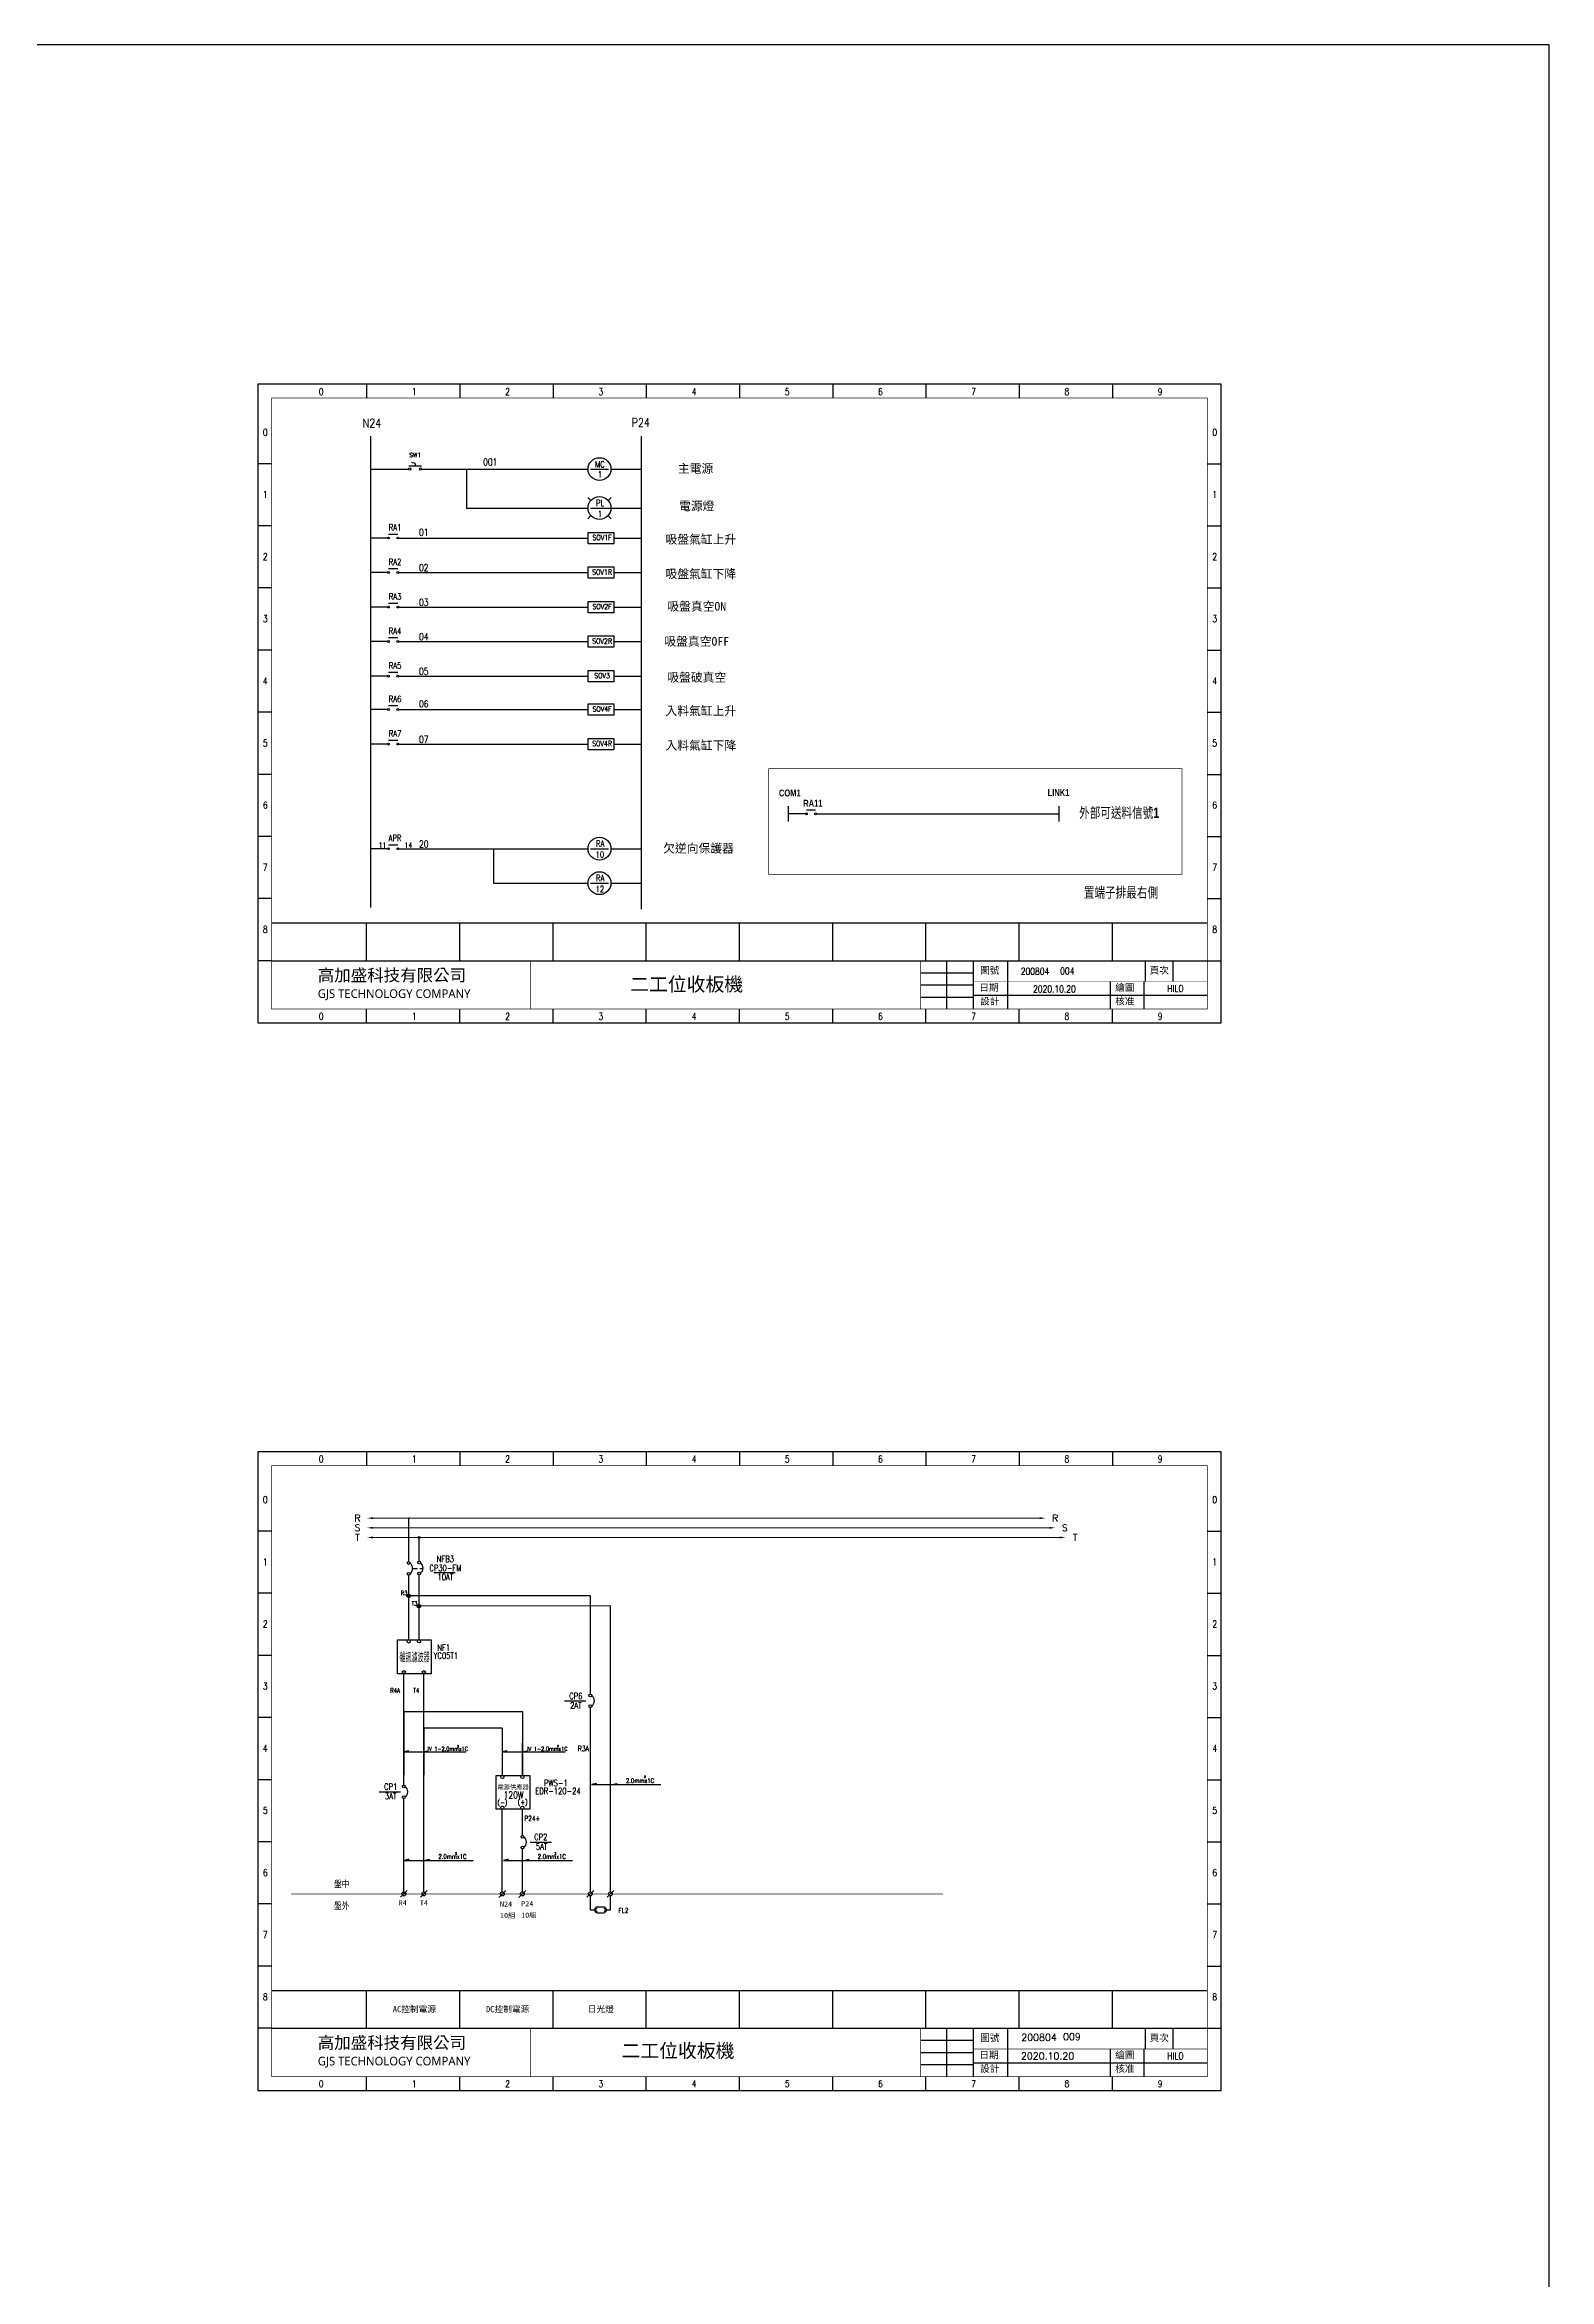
# Model space of a CAD drawing. Header units: millimetres. Extents: x -1721 to 4288, y -273 to 2028.
# Drawn here: x 1570 to 2005, y 499 to 1146 of the extents above; entities that cross this region are included whole.
import ezdxf
from ezdxf.enums import TextEntityAlignment as Align

# ---------------------------------------------------------------- set-up
doc = ezdxf.new("R2010")
doc.units = ezdxf.units.MM
doc.header["$LTSCALE"] = 5
doc.header["$MEASUREMENT"] = 0
doc.linetypes.add('HIDDEN', pattern=[0.375, 0.25, -0.125])
doc.layers.get('0').update_dxf_attribs({"linetype": 'CONTINUOUS'})
for name, color, linetype in [('2', 2, 'CONTINUOUS'), ('6', 6, 'CONTINUOUS'), ('SYMS', 7, 'CONTINUOUS'), ('TAGS', 150, 'CONTINUOUS'), ('TEXT', 4, 'CONTINUOUS'), ('圖框', 7, 'CONTINUOUS'), ('文字', 4, 'CONTINUOUS')]:
    doc.layers.add(name, color=color, linetype=linetype)
doc.styles.add('chinese', font='simplex.shx', dxfattribs={"height": 2, "bigfont": 'chineset.shx'})
doc.styles.add('DAYUM', font='complex', dxfattribs={"bigfont": 'dayum'})
doc.styles.add('DAYUS', font='romanc.shx', dxfattribs={"height": 25, "bigfont": 'dayus.shx'})
doc.styles.add('MtXpl_', font='mingliub.ttc')
doc.styles.add('ROMANS', font='romans', dxfattribs={"height": 2})
doc.styles.add('sim', font='simplex.shx', dxfattribs={"width": 0.8, "bigfont": 'chineset.shx'})
doc.styles.get("Standard").update_dxf_attribs({"font": 'arialbd.ttf', "height": 15})
doc.styles.add('WD', font='romans.shx')
doc.styles.add('標楷體', font='simplex.shx', dxfattribs={"width": 0.8, "bigfont": 'chineset.shx'})
doc.styles.add('線號', font='simplex.shx', dxfattribs={"height": 1.5, "bigfont": 'chineset.shx'})

# ---------------------------------------------------------------- blocks, each defined once
blk = doc.blocks.new('圖框')
at = {"layer": '圖框'}
for p, q in [((0, 185), (0, 0)), ((279, 185), (0, 185)), ((31.5, 185), (31.5, 181)), ((58.5, 185), (58.5, 181)), ((85.5, 185), (85.5, 181)), ((112.5, 185), (112.5, 181)), ((139.5, 185), (139.5, 181)), ((166.5, 185), (166.5, 181)), ((193.5, 185), (193.5, 181)), ((220.5, 185), (220.5, 181)), ((247.5, 185), (247.5, 181)), ((279, 0), (279, 185)), ((4, 162), (0, 162)), ((275, 162), (279, 162)), ((4, 144), (0, 144)), ((275, 144), (279, 144)), ((4, 126), (0, 126)), ((275, 126), (279, 126)), ((4, 108), (0, 108)), ((275, 108), (279, 108)), ((4, 90), (0, 90)), ((275, 90), (279, 90)), ((4, 72), (0, 72)), ((275, 72), (279, 72)), ((4, 54), (0, 54)), ((275, 54), (279, 54)), ((4, 36), (0, 36)), ((275, 36), (279, 36)), ((4, 28.96), (275, 28.96)), ((31.5, 17.96), (31.5, 28.96)), ((58.5, 17.96), (58.5, 28.96)), ((85.5, 18), (85.5, 29)), ((112.5, 17.96), (112.5, 28.96)), ((139.5, 17.96), (139.5, 28.96)), ((166.5, 17.96), (166.5, 28.96)), ((193.5, 17.96), (193.5, 28.96)), ((220.5, 17.96), (220.5, 28.96)), ((247.5, 17.96), (247.5, 28.96)), ((4, 18), (0, 18)), ((4, 18), (275, 18)), ((192, 14.5), (207.14, 14.5)), ((199.44, 18), (199.44, 4)), ((207.14, 18), (207.14, 4)), ((217.16, 18), (217.16, 4)), ((257, 18), (257, 12)), ((265, 18), (265, 12)), ((275, 18), (279, 18)), ((192, 11), (207.14, 11)), ((192, 7.5), (207.14, 7.5)), ((207.14, 8), (275, 8)), ((0, 0), (279, 0)), ((31.5, 0), (31.5, 4)), ((58.5, 0), (58.5, 4)), ((85.5, 0), (85.5, 4)), ((112.5, 0), (112.5, 4)), ((139.5, 0), (139.5, 4)), ((166.5, 0), (166.5, 4)), ((193.5, 0), (193.5, 4)), ((220.5, 0), (220.5, 4)), ((247.5, 0), (247.5, 4))]:
    blk.add_line(p, q, dxfattribs=at)
at = {"layer": '圖框', "const_width": 0.2}
for points in [[(4, 4), (275, 4), (275, 181), (4, 181)], [(4, 181), (275, 181), (275, 4), (4, 4)]]:
    blk.add_lwpolyline(points, close=True, dxfattribs=at)
at = {"layer": '圖框'}
for points, const_width in [([(4, 18), (275, 18)], 0.2), ([(79, 18), (79, 4)], 0.15), ([(192, 18), (192, 4)], 0.15), ([(207.14, 12), (275, 12)], 0.15)]:
    blk.add_lwpolyline(points, dxfattribs=dict(at, const_width=const_width))
for points in [[(246.85, 12), (246.85, 4)], [(256.58, 12), (256.58, 4)]]:
    blk.add_lwpolyline(points, dxfattribs=at)
at = {"insert": (17.34, 15.57), "char_height": 2, "width": 50.9822, "attachment_point": 1, "style": '線號'}
blk.add_mtext('{\\fMicrosoft JhengHei|b1|i0|c136|p34;\\H1.75x;\\C4;高加盛科技有限公司\\H0.85714x;\\P\\fMicrosoft JhengHei|b0|i0|c136|p34;\\H0.83333x;GJS TECHNOLOGY COMPANY}', dxfattribs=at)
at = {"layer": '圖框', "style": '標楷體', "width": 0.8}
for s, p in [('0', (17.64, 181.9)), ('1', (44.64, 181.9)), ('2', (71.64, 181.9)), ('3', (98.64, 181.9)), ('4', (125.64, 181.9)), ('5', (152.64, 181.9)), ('6', (179.64, 181.9)), ('7', (206.64, 181.9)), ('8', (233.64, 181.9)), ('9', (260.64, 181.9)), ('0', (1.45, 170.09)), ('0', (276.45, 170.09)), ('1', (1.45, 152.09)), ('1', (276.45, 152.09)), ('2', (1.45, 134.09)), ('2', (276.45, 134.09)), ('3', (1.45, 116.09)), ('3', (276.45, 116.09)), ('4', (1.45, 98.09)), ('4', (276.45, 98.09)), ('5', (1.45, 80.09)), ('5', (276.45, 80.09)), ('6', (1.45, 62.09)), ('6', (276.45, 62.09)), ('7', (1.45, 44.09)), ('7', (276.45, 44.09)), ('8', (1.45, 26.09)), ('8', (276.45, 26.09)), ('0', (17.64, 0.9)), ('1', (44.64, 0.9)), ('2', (71.64, 0.9)), ('3', (98.64, 0.9)), ('4', (125.64, 0.9)), ('5', (152.64, 0.9)), ('6', (179.64, 0.9)), ('7', (206.64, 0.9)), ('8', (233.64, 0.9)), ('9', (260.64, 0.9))]:
    blk.add_text(s, height=2, dxfattribs=at).set_placement(p)
at = {"layer": '圖框', "style": 'MtXpl_'}
for s, p in [('圖號', (209.18, 14.24)), ('頁次^J', (258.27, 14.24)), ('設計', (209.18, 5.29)), ('日期', (208.95, 9.25)), ('繪圖', (248.31, 9.25)), ('核准', (248.31, 5.29))]:
    blk.add_text(s, height=2, dxfattribs=at).set_placement(p)
blk = doc.blocks.new('HSS112')
for p, q in [((-0.185, 0.094), (0.18, 0.094)), ((0, 0.156), (-0.094, 0.188)), ((0, 0.156), (0, 0.094))]:
    blk.add_line(p, q)
for centre in [(-0.155, 0), (0.155, 0)]:
    blk.add_circle(centre, 0.0322)
at = {"style": 'WD', "width": 0.7}
for tag, p in [('DESC1', (0, 0.656)), ('INST', (0, 0.982)), ('LOC', (0, 0.812)), ('DESC2', (0, 0.5)), ('XREF', (0, -0.219))]:
    blk.add_attdef(tag, text='', height=0.125, dxfattribs=at).set_placement(p, align=Align.CENTER)
blk.add_attdef('POS1', text='', height=0.125, dxfattribs=at).set_placement((-0.125, 0.188), align=Align.RIGHT)
at = {"style": 'WD'}
blk.add_attdef('TAG1', text='', height=0.125, dxfattribs=at).set_placement((0, 0.344), align=Align.CENTER)
for tag, p, height, flags in [('X4TERM01', (-0.188, 0), 0.0125, 1), ('X1TERM02', (0.188, 0), 0.0125, 1), ('FAMILY', (0.205, 0.152), 0.01, 9), ('CONTACT', (0.205, 0.136), 0.01, 1)]:
    blk.add_attdef(tag, p, '', height=height, dxfattribs=dict(at, flags=flags))
for tag, p, height in [('X2LINK', (0, 0.219), 0.01), ('X8LINK', (0, 0), 0.01), ('STATE', (0.219, 0.016), 0.125)]:
    blk.add_attdef(tag, p, '', height=height, dxfattribs=at)
at = {"style": 'WD', "width": 0.7}
blk.add_attdef('POS2', (0.125, 0.188), '', height=0.125, dxfattribs=at)
at = {"linetype": 'Continuous', "style": 'WD', "flags": 9}
for tag, p in [('ASSYCODE', (0.25, 0.094)), ('MFG', (0.23, 0.108)), ('CAT', (0.232, 0.121))]:
    blk.add_attdef(tag, text='', height=0.01, dxfattribs=at).set_placement(p, align=Align.CENTER)
at = {"linetype": 'Continuous', "style": 'WD', "flags": 8}
blk.add_attdef('TERM01', text='', height=0.125, dxfattribs=at).set_placement((-0.25, -0.031), align=Align.TOP_RIGHT)
blk.add_attdef('TERM02', text='', height=0.125, dxfattribs=at).set_placement((0.25, -0.031), align=Align.TOP_LEFT)

msp = doc.modelspace()

# ---------------------------------------------------------------- hatches: boundary and pattern name
at = {"linetype": 'Continuous'}
h = msp.add_hatch(color=2, dxfattribs=at)
h.dxf.hatch_style = 1
h.paths.add_polyline_path([(1674.474, 696.634), (1675.474, 696.634, 1)])
h.paths.add_polyline_path([(1674.974, 696.634), (1674.474, 696.634, 0.4142136), (1674.974, 696.134)])
h.paths.add_polyline_path([(1675.474, 696.634), (1674.974, 696.634), (1674.974, 696.134, 0.4142135)])
h = msp.add_hatch(color=2, dxfattribs=at)
h.dxf.hatch_style = 1
h.paths.add_polyline_path([(1677.414, 693.694), (1678.414, 693.694, 1)])
h.paths.add_polyline_path([(1677.914, 693.694), (1677.414, 693.694, 0.4142136), (1677.914, 693.194)])
h.paths.add_polyline_path([(1678.414, 693.694), (1677.914, 693.694), (1677.914, 693.194, 0.4142135)])

# ---------------------------------------------------------------- linework, layer by layer
for p, q in [((1663.911, 1032.633), (1663.911, 896.062)), ((1742.277, 1032.633), (1742.277, 895.583)), ((1663.911, 1023.113), (1674.976, 1023.113)), ((1678.726, 1023.113), (1726.929, 1023.113)), ((1691.752, 1023.113), (1691.752, 1011.799)), ((1727.671, 1023.081), (1732.817, 1023.081)), ((1733.559, 1023.081), (1742.277, 1023.081)), ((1691.752, 1011.799), (1726.929, 1011.799)), ((1727.671, 1014.042), (1726.85, 1014.881)), ((1727.671, 1011.799), (1732.817, 1011.799)), ((1732.658, 1011.799), (1742.277, 1011.799)), ((1732.817, 1014.067), (1733.638, 1014.906)), ((1669.157, 1004.258), (1671.825, 1004.258)), ((1727.671, 1009.53), (1726.85, 1008.691)), ((1732.791, 1009.555), (1733.612, 1008.716)), ((1668.89, 1003.113), (1663.911, 1003.113)), ((1672.091, 1003.113), (1726.929, 1003.113)), ((1734.447, 1003.113), (1742.277, 1003.113)), ((1668.89, 993.113), (1663.911, 993.113)), ((1669.157, 994.258), (1671.825, 994.258)), ((1672.091, 993.113), (1726.929, 993.113)), ((1734.447, 993.113), (1742.277, 993.113)), ((1669.157, 984.258), (1671.825, 984.258)), ((1668.89, 983.113), (1663.911, 983.113)), ((1672.091, 983.113), (1726.929, 983.113)), ((1734.447, 983.113), (1742.277, 983.113)), ((1668.89, 973.113), (1663.911, 973.113)), ((1669.157, 974.258), (1671.825, 974.258)), ((1672.091, 973.113), (1726.929, 973.113)), ((1734.447, 973.113), (1742.277, 973.113)), ((1668.89, 963.113), (1663.911, 963.113)), ((1669.157, 964.258), (1671.825, 964.258)), ((1672.091, 963.113), (1726.929, 963.113)), ((1734.447, 963.113), (1742.277, 963.113)), ((1668.89, 953.429), (1663.911, 953.429)), ((1669.157, 954.574), (1671.825, 954.574)), ((1672.091, 953.429), (1726.929, 953.429)), ((1734.447, 953.429), (1742.277, 953.429)), ((1668.89, 943.429), (1663.911, 943.429)), ((1669.157, 944.574), (1671.825, 944.574)), ((1672.091, 943.429), (1726.929, 943.429)), ((1734.447, 943.429), (1742.277, 943.429)), ((1784.93, 925.468), (1784.93, 920.951)), ((1789.91, 923.209), (1784.93, 923.209)), ((1790.176, 924.354), (1792.844, 924.354)), ((1793.11, 923.209), (1863.297, 923.209)), ((1863.297, 925.468), (1863.297, 920.951)), ((1668.89, 913.113), (1663.911, 913.113)), ((1669.157, 914.258), (1671.825, 914.258)), ((1672.091, 913.113), (1726.929, 913.113)), ((1727.671, 913.113), (1732.817, 913.113)), ((1733.559, 913.113), (1742.277, 913.113)), ((1727.671, 903.135), (1732.817, 903.135)), ((1733.559, 903.135), (1742.277, 903.135)), ((1675.07, 706.574), (1675.07, 719.192)), ((1678.01, 706.701), (1678.01, 713.592)), ((1727.62, 668.222, 0.62), (1727.62, 696.666, 1.15)), ((1733.431, 610.898, 0.051), (1733.431, 693.742, 1.148)), ((1673.597, 658.381), (1673.597, 674.091)), ((1679.422, 652.809), (1679.422, 674.091)), ((1673.597, 663.18, 5.108), (1673.597, 644.686, 5.108)), ((1673.597, 663.18, 5.108), (1707.918, 663.177, 5.112)), ((1673.597, 644.675, 5.147), (1673.597, 660.412, 5.082)), ((1707.918, 663.177, 5.467), (1707.918, 644.688, 5.467)), ((1727.62, 610.898, -0.447), (1727.62, 664.303, 0.547)), ((1673.597, 641.873), (1673.597, 658.381)), ((1679.407, 658.35, 5.108), (1679.407, 644.686, 5.108)), ((1702.108, 658.299, 0.746), (1679.562, 658.301)), ((1702.108, 658.299, 5.467), (1702.108, 644.688, 5.467)), ((1707.918, 644.675, 5.503), (1707.918, 653.961, 5.448)), ((1679.377, 610.898), (1679.422, 652.809)), ((1673.597, 610.338), (1673.597, 637.956)), ((1702.108, 610.888, 5.085), (1702.108, 634.835, 5.898)), ((1707.918, 627.271, 5.825), (1707.918, 634.835, 5.897)), ((1707.918, 610.888, 5.468), (1707.918, 623.351, 5.772)), ((1672.607, 609.348), (1674.587, 611.328)), ((1678.386, 609.348), (1680.366, 611.328)), ((1701.118, 609.338, 5.085), (1703.098, 611.318, 5.085)), ((1706.927, 609.338, 5.085), (1708.907, 611.318, 5.085)), ((1726.631, 609.348), (1728.61, 611.328)), ((1727.62, 605.713), (1727.62, 609.778)), ((1732.441, 609.348), (1734.421, 611.328)), ((1733.431, 605.713, 0.021), (1733.431, 609.778, 0.039)), ((1727.62, 605.713), (1729.105, 605.713)), ((1729.683, 606.584), (1731.425, 606.584)), ((1732.003, 605.713), (1733.431, 605.713))]:
    msp.add_line(p, q)
at = {"color": 0, "linetype": 'Continuous'}
for p, q in [((1699.51, 913.113), (1699.51, 903.135)), ((1699.51, 903.135), (1726.929, 903.135)), ((1674.974, 702.665), (1674.974, 683.945, 0.64)), ((1677.994, 683.922, 0.64), (1677.998, 702.781)), ((1727.62, 696.666, 1.15), (1674.974, 696.634, 0.206)), ((1733.431, 693.742, 1.148), (1677.996, 693.712, 0.308)), ((1729.683, 604.842), (1731.425, 604.842))]:
    msp.add_line(p, q, dxfattribs=at)
at = {"linetype": 'HIDDEN'}
msp.add_line((1676.302, 704.625), (1679.158, 704.625), dxfattribs=at)
for points in [[(2005.364, 1146.033), (-104.977, 1146.033), (-104.977, -148.663), (2005.364, -148.663)], [(1671.749, 683.904), (1681.5, 683.904), (1681.5, 674.091), (1671.749, 674.091)], [(1700.295, 644.648), (1710.045, 644.648), (1710.045, 634.835), (1700.295, 634.835)]]:
    msp.add_lwpolyline(points, close=True)
at = {"linetype": 'Continuous'}
for points in [[(1726.929, 1004.753), (1734.447, 1004.753), (1734.447, 1001.473), (1726.929, 1001.473)], [(1726.929, 994.753), (1734.447, 994.753), (1734.447, 991.473), (1726.929, 991.473)], [(1726.929, 984.753), (1734.447, 984.753), (1734.447, 981.473), (1726.929, 981.473)], [(1726.929, 974.753), (1734.447, 974.753), (1734.447, 971.473), (1726.929, 971.473)], [(1726.929, 964.753), (1734.447, 964.753), (1734.447, 961.473), (1726.929, 961.473)], [(1726.929, 955.069), (1734.447, 955.069), (1734.447, 951.789), (1726.929, 951.789)], [(1726.929, 945.069), (1734.447, 945.069), (1734.447, 941.789), (1726.929, 941.789)]]:
    msp.add_lwpolyline(points, close=True, dxfattribs=at)
at = {"color": 0, "linetype": 'Continuous', "const_width": 0.2}
msp.add_lwpolyline([(1779.298, 936.337), (1898.935, 936.337), (1898.935, 905.732), (1779.298, 905.732)], close=True, dxfattribs=at)
for points in [[(1662.957, 719.192, 0, 0.56, 0), (1664.637, 719.192, 0.56, 0.56, 0)], [(1859.441, 719.192, 0, 0.56, 0), (1857.761, 719.192, 0.56, 0.56, 0)], [(1662.957, 716.392, 0, 0.56, 0), (1664.637, 716.392, 0.56, 0.56, 0)], [(1662.957, 713.592, 0, 0.56, 0), (1664.637, 713.592, 0.56, 0.56, 0)], [(1862.243, 716.392, 0, 0.56, 0), (1860.563, 716.392, 0.56, 0.56, 0)], [(1865.238, 713.592, 0, 0.56, 0), (1863.558, 713.592, 0.56, 0.56, 0)]]:
    msp.add_lwpolyline(points, format="xyseb")
at = {"const_width": 0.28}
for points in [[(1664.107, 719.192), (1857.761, 719.192)], [(1664.05, 716.392), (1860.563, 716.392)], [(1664.05, 713.592), (1677.715, 713.592)], [(1678.275, 713.592), (1863.558, 713.592)]]:
    msp.add_lwpolyline(points, dxfattribs=at)
for centre, radius in [((1730.244, 1023.081), 3.315), ((1730.244, 1011.799), 3.315), ((1669.157, 1003.124), 0.267), ((1671.825, 1003.124), 0.267), ((1669.157, 993.124), 0.267), ((1671.825, 993.124), 0.267), ((1669.157, 983.124), 0.267), ((1671.825, 983.124), 0.267), ((1669.157, 973.124), 0.267), ((1671.825, 973.124), 0.267), ((1669.157, 963.124), 0.267), ((1671.825, 963.124), 0.267), ((1669.157, 953.441), 0.267), ((1671.825, 953.441), 0.267), ((1669.157, 943.441), 0.267), ((1671.825, 943.441), 0.267), ((1790.176, 923.221), 0.267), ((1792.844, 923.221), 0.267), ((1669.157, 913.124), 0.267), ((1671.825, 913.124), 0.267), ((1730.244, 913.113), 3.315), ((1730.244, 903.135), 3.315), ((1677.995, 713.592), 0.28), ((1674.974, 706.19), 0.396), ((1677.998, 706.306), 0.396), ((1674.974, 703.061), 0.396), ((1677.998, 703.177), 0.396), ((1674.974, 683.473, 0.64), 0.472), ((1677.994, 683.473, 0.64), 0.449), ((1673.576, 674.574, 0.64), 0.449), ((1679.385, 674.574, 0.64), 0.449), ((1727.603, 667.827, 1.093), 0.396), ((1727.603, 664.698, 1.093), 0.396), ((1673.563, 641.479), 0.396), ((1702.121, 644.217, 0.64), 0.449), ((1707.931, 644.217, 0.64), 0.449), ((1673.563, 638.35), 0.396), ((1702.121, 635.318, 0.64), 0.449), ((1707.931, 635.318, 0.64), 0.449), ((1707.924, 626.876), 0.396), ((1707.924, 623.747), 0.396), ((1673.597, 610.338), 0.56), ((1679.376, 610.338), 0.56), ((1702.108, 610.328, 5.085), 0.56), ((1707.917, 610.328, 5.085), 0.56), ((1727.62, 610.338), 0.56), ((1733.431, 610.338), 0.56)]:
    msp.add_circle(centre, radius)
at = {"color": 0, "linetype": 'Continuous'}
for centre in [(1674.974, 696.634, 0.206), (1677.914, 693.694, 0.206)]:
    msp.add_circle(centre, 0.5, dxfattribs=at)
for centre, radius, start, end in [((1674.161, 704.625), 1.977, 307.695492, 52.304508), ((1677.184, 704.741), 1.977, 307.695492, 52.304508), ((1726.79, 666.263, 1.093), 1.977, 307.695492, 52.304508), ((1672.75, 639.914), 1.977, 307.695492, 52.304508), ((1707.111, 625.311), 1.977, 307.695492, 52.304508), ((1729.683, 605.713), 0.871, 90, 270), ((1729.54, 605.713), 0.435, 90, 270), ((1731.425, 605.713), 0.871, 270, 90), ((1731.568, 605.713), 0.435, 270, 90)]:
    msp.add_arc(centre, radius, start, end)
at = {"layer": '2'}
for p, q in [((1733.851, 641.992, -4.545), (1735.231, 642.361, -4.545)), ((1735.231, 642.361, -4.545), (1735.231, 641.992, -4.545)), ((1679.524, 620.019), (1680.904, 620.389)), ((1680.904, 620.389), (1680.904, 620.019)), ((1708.304, 620.019), (1709.684, 620.389)), ((1709.684, 620.389), (1709.684, 620.019))]:
    msp.add_line(p, q, dxfattribs=at)
at = {"layer": '2', "elevation": -4.545}
msp.add_lwpolyline([(1729.351, 641.992), (1729.351, 642.361), (1727.971, 641.992), (1736.467, 641.992), (1748.01, 641.992)], dxfattribs=at)
at = {"layer": '2'}
for points in [[(1675.024, 620.019), (1675.024, 620.389), (1673.644, 620.019), (1682.14, 620.019), (1693.682, 620.019)], [(1703.804, 620.019), (1703.804, 620.389), (1702.424, 620.019), (1710.92, 620.019), (1722.463, 620.019)]]:
    msp.add_lwpolyline(points, dxfattribs=at)
at = {"layer": '6', "linetype": 'HIDDEN', "const_width": 0.168}
msp.add_lwpolyline([(1829.705, 610.338), (1641.017, 610.338)], dxfattribs=at)
at = {"layer": 'TEXT'}
for p, q in [((1682.284, 703.439), (1688.444, 703.439)), ((1720.094, 666.227, 1.093), (1726.254, 666.227, 1.093)), ((1674.911, 651.796, 4.905), (1673.597, 651.444, 4.905)), ((1673.597, 651.444, 4.905), (1680.995, 651.444, 4.905)), ((1674.911, 651.444, 4.905), (1674.911, 651.796, 4.905)), ((1679.087, 651.444, 4.905), (1680.402, 651.796, 4.905)), ((1680.402, 651.796, 4.905), (1680.402, 651.444, 4.905)), ((1680.995, 651.444, 4.905), (1691.494, 651.444, 4.905)), ((1707.918, 651.446, 5.487), (1709.232, 651.798, 5.487)), ((1709.232, 651.798, 5.487), (1709.232, 651.446, 5.487)), ((1666.442, 639.949), (1672.602, 639.949)), ((1710.159, 625.346), (1716.319, 625.346))]:
    msp.add_line(p, q, dxfattribs=at)
at = {"layer": 'TEXT', "const_width": 0.28}
for points in [[(1674.93, 719.192, 1), (1675.21, 719.192, 1)], [(1677.866, 713.576, 1), (1678.146, 713.576, 1)], [(1673.457, 663.18, 1), (1673.737, 663.18, 1)], [(1679.282, 658.301, 1), (1679.562, 658.301, 1)]]:
    msp.add_lwpolyline(points, format="xyb", close=True, dxfattribs=at)
at = {"layer": 'TEXT', "const_width": 0.28, "elevation": 5.108}
for points in [[(1673.441, 663.17, 1), (1673.721, 663.17, 1)], [(1679.267, 658.29, 1), (1679.547, 658.29, 1)]]:
    msp.add_lwpolyline(points, format="xyb", close=True, dxfattribs=at)
at = {"layer": 'TEXT', "elevation": 5.487}
msp.add_lwpolyline([(1703.422, 651.446), (1703.422, 651.798), (1702.108, 651.446), (1709.826, 651.446), (1720.325, 651.446)], dxfattribs=at)

# ---------------------------------------------------------------- block references
at = {"color": 0, "linetype": 'Continuous'}
for p in [(1631.305, 862.65), (1631.305, 553.417)]:
    msp.add_blockref('圖框', p, dxfattribs=at)
at = {"layer": 'SYMS'}
ref = msp.add_blockref('HSS112', (1676.851, 1023.113), dxfattribs=dict(at, xscale=10, yscale=10, zscale=10))
ref.add_attrib('TAG1', 'SW1', dxfattribs={"layer": 'TAGS', "height": 1.25, "style": 'WD'}).set_placement((1676.851, 1026.55), align=Align.CENTER)

# ---------------------------------------------------------------- texts
at = {"style": '標楷體', "width": 0.8}
for s, height, p in [('N24', 2.5, (1664.354, 1036.432)), ('P24', 2.5, (1742.193, 1036.58)), ('001', 2, (1698.613, 1025.152)), ('MC', 1.8, (1730.376, 1024.438)), ('1', 1.8, (1730.376, 1021.584)), ('PL', 1.8, (1730.44, 1013.284)), ('1', 1.8, (1730.376, 1010.107)), ('RA1', 1.8, (1671.036, 1006.19)), ('01', 2, (1679.356, 1004.766)), ('SOV1F', 1.5, (1731.002, 1003.253)), ('RA2', 1.8, (1671.036, 996.19)), ('02', 2, (1679.356, 994.511)), ('SOV1R', 1.5, (1731.002, 993.253)), ('RA3', 1.8, (1671.036, 986.19)), ('03', 2, (1679.356, 984.511)), ('SOV2F', 1.5, (1731.002, 983.253)), ('RA4', 1.8, (1671.036, 976.19)), ('04', 2, (1679.356, 974.511)), ('SOV2R', 1.5, (1731.002, 973.253)), ('RA5', 1.8, (1671.036, 966.19)), ('05', 2, (1679.356, 964.511)), ('SOV3', 1.5, (1731.002, 963.253)), ('RA6', 1.8, (1671.036, 956.506)), ('06', 2, (1679.356, 955.083)), ('SOV4F', 1.5, (1731.002, 953.569)), ('RA7', 1.8, (1671.036, 946.506)), ('07', 2, (1679.356, 944.827)), ('SOV4R', 1.5, (1731.002, 943.569)), ('11', 1.5, (1667.395, 914.156)), ('APR', 1.8, (1671.036, 916.19)), ('14', 1.5, (1674.911, 914.156)), ('20', 2, (1679.356, 914.511)), ('RA', 1.8, (1730.44, 914.598)), ('10', 1.8, (1730.376, 911.421)), ('RA', 1.8, (1730.44, 904.62)), ('12', 1.8, (1730.376, 901.443))]:
    msp.add_text(s, height=height, dxfattribs=at).set_placement(p, align=Align.MIDDLE)
at = {"style": 'MtXpl_'}
for s, p in [('主電源', (1758.073, 1023.316)), ('電源燈', (1758.41, 1012.45)), ('吸盤氣缸上升', (1759.612, 1002.828)), ('吸盤氣缸下降', (1759.612, 992.828)), ('吸盤真空ON', (1758.422, 983.404)), ('吸盤真空OFF', (1758.422, 973.258)), ('吸盤破真空', (1758.422, 962.828)), ('入料氣缸上升', (1759.612, 953.144)), ('入料氣缸下降', (1759.612, 943.144)), ('欠逆向保護器', (1758.938, 913.316))]:
    msp.add_text(s, height=2.5, dxfattribs=at).set_placement(p, align=Align.MIDDLE)
at = {"width": 0.75}
for s, height, p in [('COM1', 2, (1785.374, 929.252)), ('RA11', 2, (1792.055, 926.286)), ('LINK1', 2, (1863.212, 929.4)), ('外部可送料信號1', 3, (1880.79, 923.61)), ('置端子排最右側', 3, (1881.294, 900.487))]:
    msp.add_text(s, height=height, dxfattribs=at).set_placement(p, align=Align.MIDDLE)
at = {"style": 'MtXpl_', "width": 0.8}
for s, p in [('盤中', (1653.359, 612.225)), ('盤外', (1653.359, 605.913))]:
    msp.add_text(s, height=2, dxfattribs=at).set_placement(p)
at = {"color": 2, "style": 'sim', "width": 0.8}
msp.add_text('FL2', height=1.4, dxfattribs=at).set_placement((1737.198, 604.822, -0.363), align=Align.CENTER)
at = {"layer": '2', "color": 4}
for s, height, style, width, p in [('R3', 1.2, 'sim', 0.8, (1673.664, 696.914, 0.64)), ('T3', 1.2, 'sim', 0.8, (1676.672, 693.865, 0.64)), ('R4A', 1.3, 'DAYUS', 0.7, (1671.057, 668.618)), ('T4', 1.3, 'DAYUS', 0.7, (1677.167, 668.618)), ('R3A', 1.5, 'DAYUS', 0.7, (1725.594, 651.696, -4.545)), ('(-)', 1.4, 'sim', 0.8, (1702.122, 636.16)), ('(+)', 1.4, 'sim', 0.8, (1708.002, 636.253, 5.825)), ('P24+', 1.4, 'sim', 0.8, (1710.79, 631.514, 5.825))]:
    msp.add_text(s, height=height, dxfattribs=dict(at, style=style, width=width)).set_placement(p, align=Align.CENTER)
at = {"layer": '2'}
for s, height, style, width, p in [('雜訊濾波器', 2.5, 'MtXpl_', 0.5, (1676.692, 679.011)), ('2.0mmx1C', 1.3, 'DAYUS', 0.75, (1742.001, 643.132, -4.545)), ('120W', 2, 'sim', 0.8, (1705.373, 638.982)), ('2.0mmx1C', 1.3, 'DAYUS', 0.75, (1687.674, 621.16)), ('2.0mmx1C', 1.3, 'DAYUS', 0.75, (1716.454, 621.16))]:
    msp.add_text(s, height=height, dxfattribs=dict(at, style=style, width=width)).set_placement(p, align=Align.MIDDLE)
for s, height, style, p in [('電源供應器', 1.3, 'MtXpl_', (1705.238, 641.335)), ('2', 0.588, 'DAYUS', (1743.415, 644.273, -4.545)), ('2', 0.588, 'DAYUS', (1688.711, 622.076)), ('2', 0.588, 'DAYUS', (1717.491, 622.076))]:
    msp.add_text(s, height=height, dxfattribs=dict(at, style=style)).set_placement(p, align=Align.MIDDLE)
at = {"layer": '6', "style": 'MtXpl_'}
for s, p in [('AC控制電源', (1676.645, 576.06, -1.073)), ('DC控制電源', (1703.645, 576.06, -1.073)), ('日光燈', (1730.645, 576.06, -1.073))]:
    msp.add_text(s, height=1.8, dxfattribs=at).set_placement(p, align=Align.CENTER)
at = {"layer": 'TEXT'}
for s, height, style, p in [('R', 2, 'ROMANS', (1660.157, 719.192)), ('R', 2, 'ROMANS', (1862.241, 719.192)), ('S', 2, 'ROMANS', (1660.157, 716.392)), ('T', 2, 'ROMANS', (1660.157, 713.592)), ('S', 2, 'ROMANS', (1865.043, 716.392)), ('T', 2, 'ROMANS', (1868.038, 713.592)), ('2', 0.56, 'DAYUM', (1689.318, 653.115, 4.905)), ('2', 0.56, 'DAYUM', (1718.241, 653.116, 5.311))]:
    msp.add_text(s, height=height, dxfattribs=dict(at, style=style)).set_placement(p, align=Align.MIDDLE)
at = {"layer": 'TEXT', "width": 0.8}
for s, height, style, p in [('CP30-FM', 1.8, 'sim', (1685.608, 704.748)), ('NFB3', 1.8, 'sim', (1685.608, 707.381)), ('10AT', 1.8, 'sim', (1685.608, 702.132)), ('YC05T1', 1.8, 'sim', (1685.758, 679.366)), ('NF1', 1.8, 'sim', (1685.135, 681.689)), ('CP6', 1.8, 'sim', (1723.418, 667.669, 1.093)), ('2AT', 1.8, 'sim', (1723.418, 664.92, 1.093)), ('IV 1-2.0mmx1C', 1.2, 'DAYUM', (1686.332, 652.354, 4.905)), ('IV 1-2.0mmx1C', 1.2, 'DAYUM', (1715.163, 652.355, 5.487)), ('CP1', 1.8, 'sim', (1669.766, 641.391)), ('EDR-120-24', 1.8, 'sim', (1718.23, 640.144)), ('PWS-1', 1.8, 'sim', (1717.607, 642.467)), ('3AT', 1.8, 'sim', (1669.766, 638.642)), ('CP2', 1.8, 'sim', (1713.24, 626.848)), ('5AT', 1.8, 'sim', (1713.483, 624.039))]:
    msp.add_text(s, height=height, dxfattribs=dict(at, style=style)).set_placement(p, align=Align.MIDDLE)
at = {"layer": 'TEXT', "style": 'MtXpl_'}
for s, p in [('R4', (1673.262, 606.989)), ('T4', (1679.372, 606.989))]:
    msp.add_text(s, height=1.5, dxfattribs=at).set_placement(p, align=Align.CENTER)
for s, p in [('N24', (1701.429, 606.642, 4.692)), ('10組', (1701.429, 603.342, 4.692)), ('10組', (1707.565, 603.435, 4.691)), ('P24', (1707.565, 606.735, 4.691))]:
    msp.add_text(s, height=1.5, dxfattribs=at).set_placement(p)
at = {"layer": '文字'}
for s, height, style, p in [('二工位收板機', 4, 'MtXpl_', (1739.131, 871.849)), ('200804', 2, 'chinese', (1852.419, 567.76)), ('009', 2, 'chinese', (1864.521, 567.976)), ('二工位收板機', 4, 'MtXpl_', (1736.626, 562.91)), ('2020.10.20', 2, 'chinese', (1852.322, 562.392))]:
    msp.add_text(s, height=height, dxfattribs=dict(at, style=style)).set_placement(p)
at = {"layer": '文字', "style": '標楷體', "width": 0.8}
for s, p in [('200804', (1852.288, 876.628)), ('004', (1863.697, 876.715)), ('2020.10.20', (1855.854, 871.494)), ('HILO', (1894.726, 871.617)), ('HILO', (1894.726, 562.384))]:
    msp.add_text(s, height=2, dxfattribs=at).set_placement(p)

doc.saveas('drawing.dxf')
